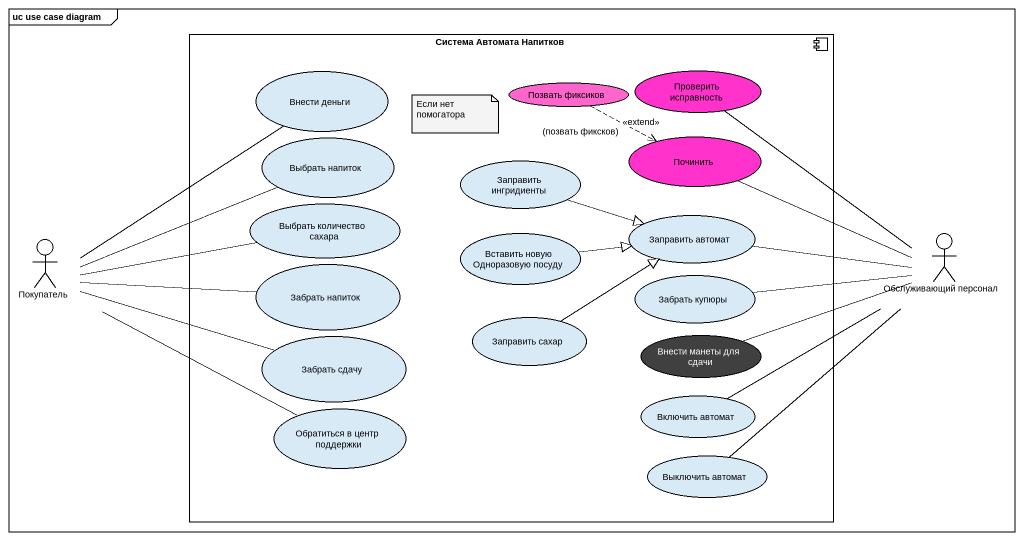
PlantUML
@startuml
mainframe uc use case diagram
component "Система Автомата Напитков" as Система_Автомата_Напитков {
  usecase "Проверить исправность" as Проверить_исправность #FF33CC
  usecase "Внести деньги" as Внести_деньги
  usecase "Позвать фиксиков" as Позвать_фиксиков #FF66CC
  usecase "Выбрать напиток" as Выбрать_напиток
  usecase Починить #FF33CC
  usecase "Заправить ингридиенты" as Заправить_ингридиенты
  usecase "Выбрать количество сахара" as Выбрать_количество_сахара
  usecase "Заправить автомат" as Заправить_автомат
  usecase "Забрать напиток" as Забрать_напиток
  usecase "Вставить новую Одноразовую посуду" as Вставить_новую_Одноразовую
  usecase "Забрать купюры" as Забрать_купюры
  usecase "Забрать сдачу" as Забрать_сдачу
  usecase "Заправить сахар" as Заправить_сахар
  usecase "Внести манеты для сдачи" as Внести_манеты_для_сдачи #404040
  usecase "Обратиться в центр поддержки" as Обратиться_в_центр_поддержки
  usecase "Включить автомат" as Включить_автомат
  usecase "Выключить автомат" as Выключить_автомат
}
actor Покупатель
actor "Обслуживающий персонал" as Обслуживающий_персонал
Проверить_исправность -- Обслуживающий_персонал
Внести_деньги -- Покупатель
Позвать_фиксиков .right.> Починить : <<extend>>\n(позвать фиксков)
Выбрать_напиток -left- Покупатель
Починить -right- Обслуживающий_персонал
Заправить_ингридиенты -right-|> Заправить_автомат
Выбрать_количество_сахара -left- Покупатель
Заправить_автомат -right- Обслуживающий_персонал
Забрать_напиток -left- Покупатель
Вставить_новую_Одноразовую -right-|> Заправить_автомат
Забрать_купюры -right- Обслуживающий_персонал
Забрать_сдачу -left- Покупатель
Заправить_сахар -up-|> Заправить_автомат
Внести_манеты_для_сдачи -right- Обслуживающий_персонал
Обратиться_в_центр_поддержки -left- Покупатель
Включить_автомат -right- Обслуживающий_персонал
Выключить_автомат -up- Обслуживающий_персонал
note as N1
  Если нет помогатора
end note
@enduml
